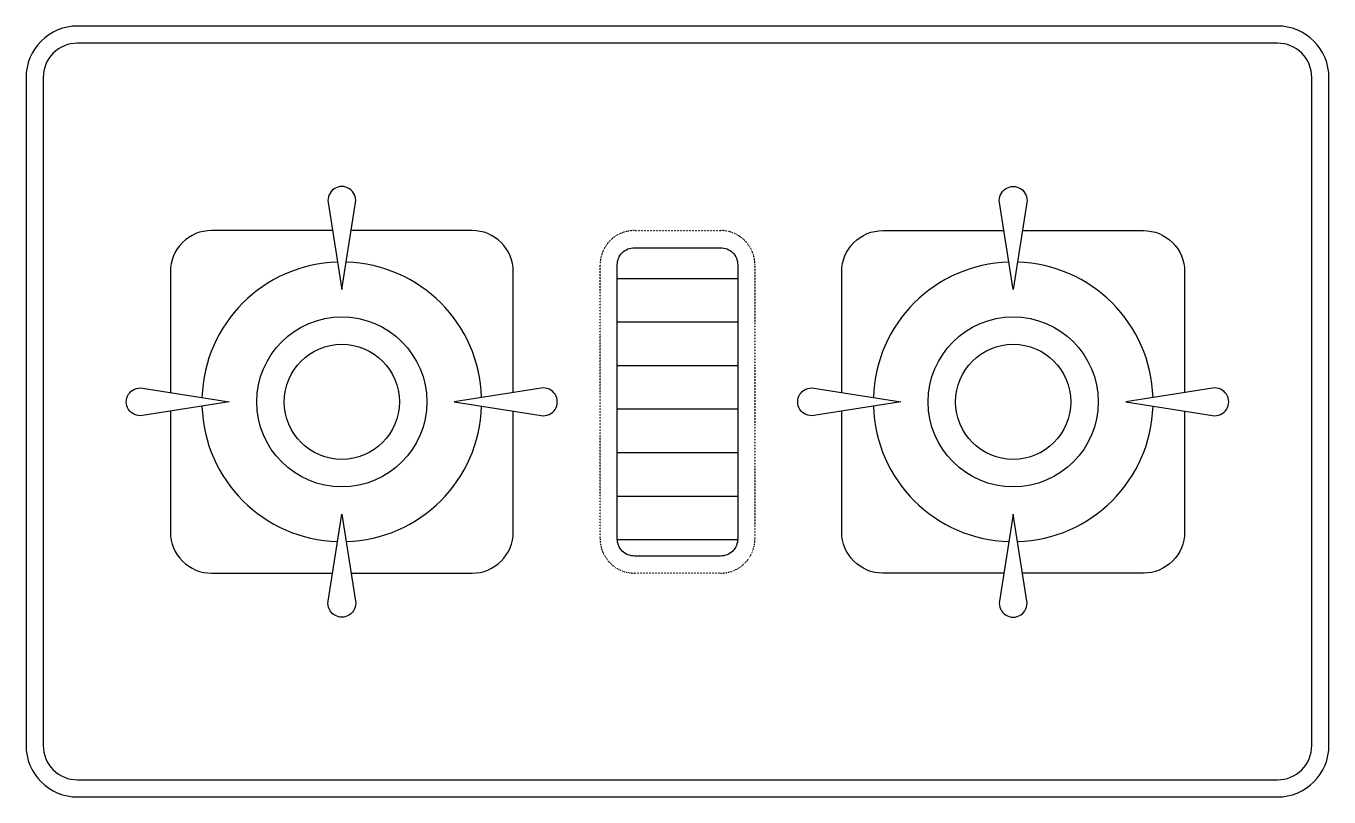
# Model space of a CAD drawing. Extents: x 1518 to 2278, y 1144 to 1594.
import ezdxf

# ---------------------------------------------------------------- set-up
doc = ezdxf.new("R2010")
doc.units = 0
doc.header["$MEASUREMENT"] = 0
doc.linetypes.add('DOT', pattern=[0.25, 0, -0.25])
doc.layers.add('2D', color=7, linetype='CONTINUOUS')

msp = doc.modelspace()

# ---------------------------------------------------------------- linework, layer by layer
at = {"layer": '2D', "color": 2}
for p, q in [((1863, 1447.11), (1933.26, 1447.11)), ((1863, 1421.71), (1933.26, 1421.71)), ((1863, 1396.31), (1933.26, 1396.31)), ((1863, 1370.91), (1933.26, 1370.91)), ((1863, 1345.51), (1933.26, 1345.51)), ((1863, 1320.11), (1933.26, 1320.11)), ((1863, 1294.71), (1933.25, 1294.71))]:
    msp.add_line(p, q, dxfattribs=at)
for points in [[(1548.13, 1144.44), (2248.13, 1144.44, 0.414214), (2278.13, 1174.44), (2278.13, 1564.44, 0.414214), (2248.13, 1594.44), (1548.13, 1594.44, 0.414214), (1518.13, 1564.44), (1518.13, 1174.44, 0.414214)], [(1548.13, 1154.44), (2248.13, 1154.44, 0.414214), (2268.13, 1174.44), (2268.13, 1564.44, 0.414214), (2248.13, 1584.44), (1548.13, 1584.44, 0.414214), (1528.13, 1564.44), (1528.13, 1174.44, 0.414214)], [(1873, 1465.07), (1923.26, 1465.07, -0.414214), (1933.26, 1455.07), (1933.26, 1295.07, -0.414214), (1923.26, 1285.07), (1873, 1285.07, -0.414214), (1863, 1295.07), (1863, 1455.07, -0.414214)]]:
    msp.add_lwpolyline(points, format="xyb", close=True, dxfattribs=at)
for points in [[(1694.31, 1491.4), (1702.31, 1440.68), (1710.31, 1491.4, 1.170099), (1694.31, 1491.4, 0.854629)], [(2101.95, 1491.4), (2093.95, 1440.68), (2085.95, 1491.4, -1.170099), (2101.95, 1491.4, -0.854629)], [(1696.88, 1475.07), (1626.31, 1475.07, 0.414214), (1602.31, 1451.07), (1602.31, 1380.49)], [(1802.31, 1380.49), (1802.31, 1451.07, 0.414214), (1778.31, 1475.07), (1707.73, 1475.07)], [(1993.95, 1380.49), (1993.95, 1451.07, -0.414214), (2017.95, 1475.07), (2088.52, 1475.07)], [(2099.37, 1475.07), (2169.95, 1475.07, -0.414214), (2193.95, 1451.07), (2193.95, 1380.49)], [(1585.98, 1383.07), (1636.69, 1375.07), (1585.98, 1367.07, -1.170099), (1585.98, 1383.07, -0.854629)], [(1818.63, 1383.07), (1767.92, 1375.07), (1818.63, 1367.07, 1.170099), (1818.63, 1383.07, 0.854629)], [(1977.62, 1383.07), (2028.34, 1375.07), (1977.62, 1367.07, -1.170099), (1977.62, 1383.07, -0.854629)], [(2210.28, 1383.07), (2159.56, 1375.07), (2210.28, 1367.07, 1.170099), (2210.28, 1383.07, 0.854629)], [(1602.31, 1369.65), (1602.31, 1299.07, 0.414214), (1626.31, 1275.07), (1696.88, 1275.07)], [(1707.73, 1275.07), (1778.31, 1275.07, 0.414214), (1802.31, 1299.07), (1802.31, 1369.65)], [(2088.52, 1275.07), (2017.95, 1275.07, -0.414214), (1993.95, 1299.07), (1993.95, 1369.65)], [(2193.95, 1369.65), (2193.95, 1299.07, -0.414214), (2169.95, 1275.07), (2099.37, 1275.07)], [(1694.31, 1258.74), (1702.31, 1309.46), (1710.31, 1258.74, -1.170099), (1694.31, 1258.74, -0.854629)], [(2101.95, 1258.74), (2093.95, 1309.46), (2085.95, 1258.74, 1.170099), (2101.95, 1258.74, 0.854629)]]:
    msp.add_lwpolyline(points, format="xyb", dxfattribs=at)
at = {"layer": '2D', "color": 2, "linetype": 'DOT'}
msp.add_lwpolyline([(1873, 1475.07), (1923.26, 1475.07, -0.414214), (1943.26, 1455.07), (1943.26, 1295.07, -0.414214), (1923.26, 1275.07), (1873, 1275.07, -0.414214), (1853, 1295.07), (1853, 1455.07, -0.414214)], format="xyb", close=True, dxfattribs=at)
at = {"layer": '2D', "color": 2}
for centre, radius in [((1702.31, 1375.07), 49.61), ((2093.95, 1375.07), 49.61), ((1702.31, 1375.07), 33.61), ((2093.95, 1375.07), 33.61)]:
    msp.add_circle(centre, radius, dxfattribs=at)
for centre, start, end in [((1702.31, 1375.07), 91.7678, 178.2322), ((1702.31, 1375.07), 1.7678, 88.2322), ((2093.95, 1375.07), 91.7678, 178.2322), ((2093.95, 1375.07), 1.7678, 88.2322), ((1702.31, 1375.07), 181.7678, 268.2322), ((1702.31, 1375.07), 271.7678, 358.2322), ((2093.95, 1375.07), 181.7678, 268.2322), ((2093.95, 1375.07), 271.7678, 358.2322)]:
    msp.add_arc(centre, 81.61, start, end, dxfattribs=at)

doc.saveas('drawing.dxf')
